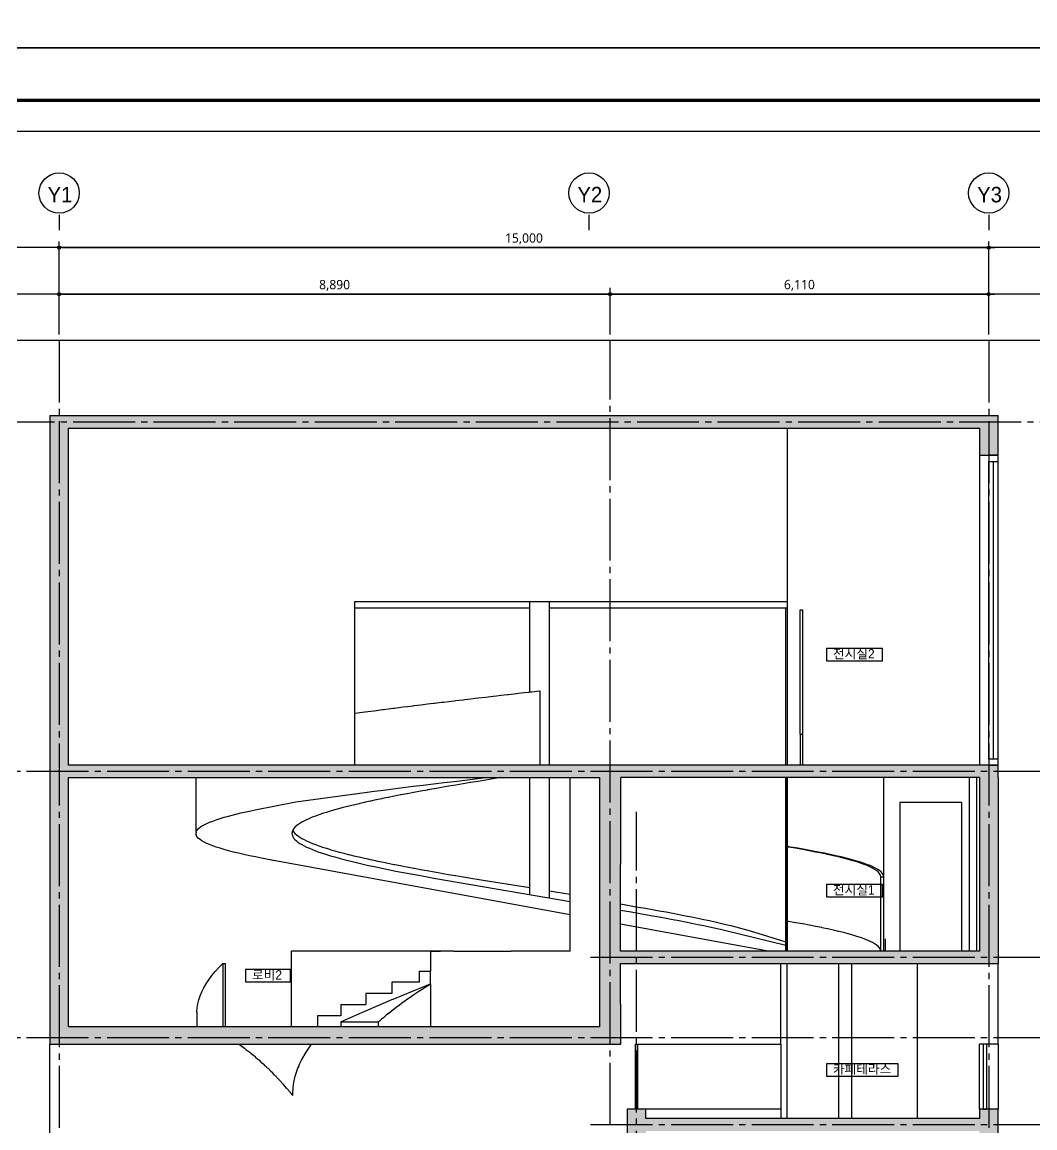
# Model space of a CAD drawing. Header units: millimetres. Extents: x 2135 to 254135, y 1035 to 90135.
# Drawn here: x 54387 to 70730, y 13310 to 31148 of the extents above; entities that cross this region are included whole.
import ezdxf
from ezdxf.enums import TextEntityAlignment as Align

# ---------------------------------------------------------------- set-up
doc = ezdxf.new("R2010")
doc.units = ezdxf.units.MM
doc.linetypes.add('CEN3', pattern=[26, 20, -2, 2, -2])
doc.linetypes.add('CENTER2', pattern=[28.575, 19.05, -3.175, 3.175, -3.175])
doc.layers.get('Defpoints').update_dxf_attribs({"color": 157})
for name, color, linetype in [('A-01-CNTL', 1, 'CENTER2'), ('A-03-ELEV', 3, 'Continuous'), ('A-03-TEXT', 3, 'Continuous'), ('A-04-FRAME', 4, 'Continuous'), ('A-07-DIM', 7, 'Continuous'), ('A-07-SYM', 7, 'Continuous'), ('A-251-HACH', 253, 'Continuous'), ('A-TEXT-NOTE', 7, 'Continuous'), ('form_TED.A', 40, 'Continuous'), ('SectionCutEdges', 2, 'Continuous'), ('WA2(가벽)_TED.A', 7, 'Continuous')]:
    doc.layers.add(name, color=color, linetype=linetype)
doc.styles.add('TEXT', font='malgun.ttf')
doc.styles.add('돋움', font='')
doc.styles.add('맑은고딕', font='malgun.ttf')
doc.styles.get('돋움').set_extended_font_data('Dotum')
doc.dimstyles.new('HR-100', dxfattribs={"dimscale": 120, "dimtxt": 3, "dimasz": 1, "dimexe": 2, "dimexo": 2, "dimgap": 1, "dimtad": 1, "dimdec": 0, "dimdsep": 46, "dimlunit": 6, "dimtxsty": '맑은고딕', "dimblk": 'DIMDOT', "dimcen": 2.5, "dimdle": 1.5, "dimclrd": 7, "dimclrt": 3, "dimadec": 0, "dimazin": 0, "dimtfac": 1, "dimtdec": 0, "dimtix": 1, "dimtmove": 2, "dimatfit": 3, "dimfxl": 1, "dimtvp": 1, "dimtolj": 1, "dimtzin": 0, "dimlwd": -1, "dimarcsym": 0})

# ---------------------------------------------------------------- blocks, each defined once
blk = doc.blocks.new('FORM_TED.A')
at = {"layer": 'Defpoints', "color": 143, "ltscale": 100, "true_color": 0x7aafdf}
for points in [[(12, 13.5), (355, 13.5), (355, 283.5), (12, 283.5)], [(30.75, 32.25), (336.25, 32.25), (336.25, 264.75), (30.75, 264.75)], [(38.25, 39.75), (328.75, 39.75), (328.75, 257.25), (38.25, 257.25)], [(45.75, 47.25), (321.25, 47.25), (321.25, 249.75), (45.75, 249.75)]]:
    blk.add_lwpolyline(points, close=True, dxfattribs=at)
at = {"layer": 'form_TED.A', "ltscale": 30}
blk.add_lwpolyline([(420, 0), (0, 0), (0, 297), (420, 297)], close=True, dxfattribs=at)
at = {"layer": 'form_TED.A', "ltscale": 30, "const_width": 0.5}
blk.add_lwpolyline([(407, 8.5), (7, 8.5), (7, 288.5), (407, 288.5)], close=True, dxfattribs=at)
blk = doc.blocks.new('DIMDOT')
blk.add_line((-2, 0), (2, 0))
blk.add_circle((0, 0), 0.5)
blk = doc.blocks.new('*D234')
at = {"layer": 'A-07-DIM', "color": 0, "lineweight": -2, "ltscale": 50, "transparency": 16777216}
for p, q in [((54985, 26110), (54985, 27610)), ((69985, 26110), (69985, 27610))]:
    blk.add_line(p, q, dxfattribs=at)
at = {"layer": 'A-07-DIM', "color": 7, "ltscale": 50, "transparency": 16777216}
blk.add_line((55035, 27510), (69935, 27510), dxfattribs=at)
at = {"layer": 'Defpoints', "color": 0, "ltscale": 50, "transparency": 16777216}
for p in [(69985, 27510), (54985, 26010, 0), (69985, 26010, 0)]:
    blk.add_point(p, dxfattribs=at)
at = {"layer": 'A-07-DIM', "color": 7, "ltscale": 50, "transparency": 16777216, "xscale": 50, "yscale": 50, "zscale": 50, "rotation": 180}
blk.add_blockref('DIMDOT', (54985, 27510), dxfattribs=at)
at = {"layer": 'A-07-DIM', "color": 7, "ltscale": 50, "transparency": 16777216, "xscale": 50, "yscale": 50, "zscale": 50}
blk.add_blockref('DIMDOT', (69985, 27510), dxfattribs=at)
at = {"layer": 'A-07-DIM', "color": 3, "ltscale": 50, "transparency": 16777216, "insert": (62485, 27651), "char_height": 150, "attachment_point": 5, "style": '맑은고딕'}
blk.add_mtext('\\A1;15,000', dxfattribs=at)
blk = doc.blocks.new('*D235')
at = {"layer": 'A-07-DIM', "color": 0, "lineweight": -2, "ltscale": 50, "transparency": 16777216}
for p, q in [((54985, 26110), (54985, 26860)), ((63876, 26110), (63876, 26860))]:
    blk.add_line(p, q, dxfattribs=at)
at = {"layer": 'A-07-DIM', "color": 7, "ltscale": 50, "transparency": 16777216}
blk.add_line((55035, 26760), (63826, 26760), dxfattribs=at)
at = {"layer": 'Defpoints', "color": 0, "ltscale": 50, "transparency": 16777216}
for p in [(63876, 26760), (54985, 26010, 0), (63876, 26010)]:
    blk.add_point(p, dxfattribs=at)
at = {"layer": 'A-07-DIM', "color": 7, "ltscale": 50, "transparency": 16777216, "xscale": 50, "yscale": 50, "zscale": 50, "rotation": 180}
blk.add_blockref('DIMDOT', (54985, 26760), dxfattribs=at)
at = {"layer": 'A-07-DIM', "color": 7, "ltscale": 50, "transparency": 16777216, "xscale": 50, "yscale": 50, "zscale": 50}
blk.add_blockref('DIMDOT', (63876, 26760), dxfattribs=at)
at = {"layer": 'A-07-DIM', "color": 3, "ltscale": 50, "transparency": 16777216, "insert": (59430, 26900), "char_height": 150, "width": 453.36, "attachment_point": 5, "style": '맑은고딕'}
blk.add_mtext('\\A1;8,890', dxfattribs=at)
blk = doc.blocks.new('*D236')
at = {"layer": 'A-07-DIM', "color": 0, "lineweight": -2, "ltscale": 50, "transparency": 16777216}
for p, q in [((63876, 26110), (63876, 26860)), ((69985, 26110), (69985, 26860))]:
    blk.add_line(p, q, dxfattribs=at)
at = {"layer": 'A-07-DIM', "color": 7, "ltscale": 50, "transparency": 16777216}
blk.add_line((63926, 26760), (69935, 26760), dxfattribs=at)
at = {"layer": 'Defpoints', "color": 0, "ltscale": 50, "transparency": 16777216}
for p in [(69985, 26760), (63876, 26010), (69985, 26010, 0)]:
    blk.add_point(p, dxfattribs=at)
at = {"layer": 'A-07-DIM', "color": 7, "ltscale": 50, "transparency": 16777216, "xscale": 50, "yscale": 50, "zscale": 50, "rotation": 180}
blk.add_blockref('DIMDOT', (63876, 26760), dxfattribs=at)
at = {"layer": 'A-07-DIM', "color": 7, "ltscale": 50, "transparency": 16777216, "xscale": 50, "yscale": 50, "zscale": 50}
blk.add_blockref('DIMDOT', (69985, 26760), dxfattribs=at)
at = {"layer": 'A-07-DIM', "color": 3, "ltscale": 50, "transparency": 16777216, "insert": (66930, 26901), "char_height": 150, "attachment_point": 5, "style": '맑은고딕'}
blk.add_mtext('\\A1;6,110', dxfattribs=at)

msp = doc.modelspace()

# ---------------------------------------------------------------- hatches: boundary and pattern name
at = {"layer": 'A-251-HACH'}
h = msp.add_hatch(color=256, dxfattribs=at)
h.dxf.hatch_style = 1
h.paths.add_polyline_path([(70134.6, 18960.4), (70134.6, 19160.3), (55134.6, 19160.3), (55134.6, 24600.4), (69834.6, 24600.4), (69834.6, 24160.3), (70134.6, 24160.3), (70134.6, 24800.4), (54834.6, 24800.4), (54834.6, 14660.4), (64045.7, 14660.4), (64045.2, 15960.4), (70134.6, 15960.4)])
h.paths.add_polyline_path([(63705.9, 14940.4), (55134.6, 14940.4), (55134.6, 18960.3), (63705.9, 18960.3)], flags=16)
h.paths.add_polyline_path([(64045.7, 18960.3), (69834.6, 18960.3), (69834.6, 16160.4), (64045.1, 16160.4)], flags=16)
h = msp.add_hatch(color=256, dxfattribs=at)
h.dxf.hatch_style = 1
h.paths.add_polyline_path([(70134.6, 13610.4), (69834.6, 13610.4), (69834.6, 13460.4), (64453.6, 13460.4), (64453.6, 13610.4), (64149.7, 13610.4), (64149.7, 10860.4), (55134.6, 10860.4), (55134.6, 11010.4), (54834.6, 11010.4), (54834.6, 8660.4), (54909.6, 8660.4), (55059.6, 8660.4), (55134.6, 8660.4), (55134.6, 10660.4), (64149.7, 10660.4), (64149.7, 9860.4), (69834.6, 9860.4), (69834.6, 6728.4), (62893.9, 6728.4), (62893.9, 6578.4), (62582, 6578.4), (62582, 6460.4), (55134.6, 6460.4), (55134.6, 7960.4), (55059.6, 7960.4), (54909.6, 7960.4), (54834.6, 7960.4), (54834.6, 6260.4), (70134.6, 6260.4), (70134.6, 11060.4), (69984.6, 11060.4), (69834.6, 11060.4), (69834.6, 10060.4), (64453.6, 10060.4), (64453.6, 13260.4), (69834.6, 13260.4), (69834.6, 12760.4), (69838.7, 12760.4), (70134.6, 12760.4)])

# ---------------------------------------------------------------- linework, layer by layer
for p, q in [((62740.3, 20360.3), (62740.3, 19160.3)), ((66736.7, 18910.4), (66736.7, 18960.3)), ((66736.7, 17848.7), (66736.7, 18910.4)), ((59754.6, 18698.6), (59766.6, 18700.3)), ((60199.8, 18622.1), (60191.1, 18620.3)), ((60710.8, 18721.4), (60704.5, 18720.3)), ((61506, 17360.3), (61542.5, 17354.2)), ((69673.8, 16312.8), (69673.8, 16360.4)), ((69673.8, 16310.4), (69673.8, 16312.8)), ((69673.8, 16160.4), (69673.8, 16310.4)), ((57901, 14649.3), (57889.1, 14660.4))]:
    msp.add_line(p, q)
at = {"layer": 'A-01-CNTL', "linetype": 'CEN3', "ltscale": 50}
for p, q in [((54984.6, 26010.4), (54984.6, 5760.4)), ((63875.8, 13360.4), (63875.8, 26010.4)), ((69984.6, 26010.4), (69984.6, 5760.4)), ((48709.6, 24700.4), (76259.6, 24700.4)), ((76259.6, 19060.3), (48709.6, 19060.3)), ((64301.7, 5760.4), (64301.7, 18410.4)), ((76259.6, 16060.4), (63534.6, 16060.4)), ((76259.6, 14760.4), (48709.6, 14760.4)), ((76259.6, 13360.4), (63534.6, 13360.4))]:
    msp.add_line(p, q, dxfattribs=at)
at = {"layer": 'A-03-ELEV'}
for p, q in [((66736.2, 22000.4), (66736.2, 24600.4)), ((59754.6, 19998.6), (59754.6, 21800.4)), ((66984.6, 21660.3), (66934.6, 21660.3)), ((66934.6, 21660.3), (66934.6, 19660.3)), ((66984.6, 19660.3), (66984.6, 21660.3)), ((62486.8, 20331.2), (62566, 20340.3)), ((62566, 20340.3), (62579.7, 20341.9)), ((62579.7, 20341.9), (62611.1, 20345.5)), ((62611.1, 20345.5), (62736.7, 20359.9)), ((62736.7, 20359.9), (62740.3, 20360.3)), ((62740.3, 20360.3), (62741.1, 20360.3)), ((62741.1, 20360.3), (62741.1, 19160.3)), ((60929.9, 20148.7), (61025.3, 20160.3)), ((61025.3, 20160.3), (61042.1, 20162.3)), ((61042.1, 20162.3), (61156.1, 20176)), ((61156.1, 20176), (61191.9, 20180.3)), ((61191.9, 20180.3), (61271.6, 20189.7)), ((61271.6, 20189.7), (61360.1, 20200.3)), ((61360.1, 20200.3), (61388.6, 20203.6)), ((61388.6, 20203.6), (61506.9, 20217.6)), ((61506.9, 20217.6), (61529.6, 20220.3)), ((61529.6, 20220.3), (61626.4, 20231.6)), ((61626.4, 20231.6), (61700.4, 20240.3)), ((61700.4, 20240.3), (61747, 20245.7)), ((61747, 20245.7), (61868.5, 20259.9)), ((61868.5, 20259.9), (61872.1, 20260.3)), ((61872.1, 20260.3), (61991, 20274)), ((61991, 20274), (62044.7, 20280.3)), ((62044.7, 20280.3), (62114.1, 20288.3)), ((62114.1, 20288.3), (62218, 20300.3)), ((62218, 20300.3), (62237.9, 20302.6)), ((62237.9, 20302.6), (62362.2, 20316.9)), ((62362.2, 20316.9), (62391.8, 20320.3)), ((62391.8, 20320.3), (62486.8, 20331.2)), ((59754.6, 19998.6), (59766.6, 20000.3)), ((59754.6, 19160.3), (59754.6, 19998.6)), ((59766.6, 20000.3), (59835.4, 20009.5)), ((59835.4, 20009.5), (59915.3, 20020.3)), ((59915.3, 20020.3), (59922.5, 20021.2)), ((59922.5, 20021.2), (60012.2, 20033.1)), ((60012.2, 20033.1), (60066.7, 20040.3)), ((60066.7, 20040.3), (60104.7, 20045.2)), ((60104.7, 20045.2), (60199.8, 20057.6)), ((60199.8, 20057.6), (60220.8, 20060.3)), ((60220.8, 20060.3), (60297.4, 20070.1)), ((60297.4, 20070.1), (60377.3, 20080.3)), ((60377.3, 20080.3), (60397.4, 20082.8)), ((60397.4, 20082.8), (60499.6, 20095.7)), ((60499.6, 20095.7), (60536.2, 20100.3)), ((60536.2, 20100.3), (60604.1, 20108.7)), ((60604.1, 20108.7), (60697.3, 20120.3)), ((60697.3, 20120.3), (60710.8, 20121.9)), ((60710.8, 20121.9), (60819.4, 20135.2)), ((60819.4, 20135.2), (60860.4, 20140.3)), ((60860.4, 20140.3), (60929.9, 20148.7)), ((66934.6, 19660.3), (66939.6, 19660.3)), ((66939.6, 19660.3), (66939.6, 19160.3)), ((66939.6, 19660.3), (66940.3, 19660.3)), ((66940.3, 19660.3), (66942.3, 19660.3)), ((66942.3, 19660.3), (66945.5, 19660.3)), ((66945.5, 19660.3), (66949.6, 19660.3)), ((66949.6, 19660.3), (66954.5, 19660.3)), ((66954.5, 19660.3), (66959.6, 19660.3)), ((66959.6, 19660.3), (66964.8, 19660.3)), ((66964.8, 19660.3), (66969.6, 19660.3)), ((66969.6, 19660.3), (66973.8, 19660.3)), ((66973.8, 19660.3), (66977, 19660.3)), ((66977, 19660.3), (66979, 19660.3)), ((66979, 19660.3), (66979.6, 19660.3)), ((66979.6, 19660.3), (66979.6, 19160.3)), ((66979.6, 19660.3), (66984.6, 19660.3)), ((66940.3, 19160.3), (66939.6, 19160.3)), ((66942.3, 19160.3), (66940.3, 19160.3)), ((66945.5, 19160.3), (66942.3, 19160.3)), ((66949.6, 19160.3), (66945.5, 19160.3)), ((66954.5, 19160.3), (66949.6, 19160.3)), ((66959.6, 19160.3), (66954.5, 19160.3)), ((66964.8, 19160.3), (66959.6, 19160.3)), ((66969.6, 19160.3), (66964.8, 19160.3)), ((66973.8, 19160.3), (66969.6, 19160.3)), ((66977, 19160.3), (66973.8, 19160.3)), ((66979, 19160.3), (66977, 19160.3)), ((66979.6, 19160.3), (66979, 19160.3)), ((57191.3, 18960.3), (57191.3, 18073.7)), ((61360.1, 18900.3), (61529.6, 18920.3)), ((61529.6, 18920.3), (61700.4, 18940.3)), ((63230.2, 16160.4), (63230.2, 18960.3)), ((68291.3, 16160.4), (68291.3, 18960.3)), ((69673.8, 16360.4), (69673.8, 18960.3)), ((69790.2, 16160.4), (69790.2, 18960.3)), ((59915.3, 18720.3), (60066.7, 18740.3)), ((60066.7, 18740.3), (60220.8, 18760.3)), ((60220.8, 18760.3), (60377.3, 18780.3)), ((60377.3, 18780.3), (60536.2, 18800.3)), ((60536.2, 18800.3), (60697.3, 18820.3)), ((60697.3, 18820.3), (60860.4, 18840.3)), ((60860.4, 18840.3), (61025.3, 18860.3)), ((61025.3, 18860.3), (61191.9, 18880.3)), ((61191.9, 18880.3), (61360.1, 18900.3)), ((58150.5, 18440.3), (58805, 18570.9)), ((58805, 18570.9), (59915.3, 18720.3)), ((69549.3, 18560.4), (68549.3, 18560.4)), ((68549.3, 18560.4), (68549.3, 16160.4)), ((69549.3, 16160.4), (69549.3, 18560.4)), ((57795.8, 18360.3), (57917.7, 18390.2)), ((57917.7, 18390.2), (58054.8, 18420.3)), ((58054.8, 18420.3), (58150.5, 18440.3)), ((57289.4, 18180.3), (57324.8, 18200.3)), ((57289.4, 18180.3), (57324.8, 18200.3)), ((57324.8, 18200.3), (57365.4, 18220.3)), ((57324.8, 18200.3), (57365.4, 18220.3)), ((57365.4, 18220.3), (57411.4, 18240.3)), ((57411.4, 18240.3), (57462.6, 18260.3)), ((57462.6, 18260.3), (57519.1, 18280.3)), ((57519.1, 18280.3), (57580.7, 18300.3)), ((57580.7, 18300.3), (57647.4, 18320.3)), ((57647.4, 18320.3), (57719.1, 18340.3)), ((57719.1, 18340.3), (57795.8, 18360.3)), ((57193.6, 18079.3), (57202.2, 18100.3)), ((57202.3, 18020.3), (57193.7, 18041.3)), ((57194, 18080.3), (57202.2, 18100.3)), ((57202.3, 18020.3), (57194.1, 18040.3)), ((57202.2, 18100.3), (57215.9, 18120.3)), ((57202.2, 18100.3), (57215.9, 18120.3)), ((57216.1, 18000.3), (57202.3, 18020.3)), ((57216.1, 18000.3), (57202.3, 18020.3)), ((57215.9, 18120.3), (57235, 18140.3)), ((57215.9, 18120.3), (57235, 18140.3)), ((57235, 18140.3), (57259.5, 18160.3)), ((57235, 18140.3), (57259.5, 18160.3)), ((57259.5, 18160.3), (57289.4, 18180.3)), ((57259.5, 18160.3), (57289.4, 18180.3)), ((57235.2, 17980.3), (57216.1, 18000.3)), ((57235.2, 17980.3), (57216.1, 18000.3)), ((57259.8, 17960.3), (57235.2, 17980.3)), ((57259.8, 17960.3), (57235.2, 17980.3)), ((57289.8, 17940.3), (57259.8, 17960.3)), ((57289.8, 17940.3), (57259.8, 17960.3)), ((57325.2, 17920.3), (57289.8, 17940.3)), ((57325.2, 17920.3), (57289.8, 17940.3)), ((57365.9, 17900.3), (57325.2, 17920.3)), ((57365.9, 17900.3), (57325.2, 17920.3)), ((57412, 17880.3), (57365.9, 17900.3)), ((57412, 17880.3), (57365.9, 17900.3)), ((57463.3, 17860.3), (57412, 17880.3)), ((57463.3, 17860.3), (57412, 17880.3)), ((57519.8, 17840.3), (57463.3, 17860.3)), ((57519.8, 17840.3), (57463.3, 17860.3)), ((57581.4, 17820.3), (57519.8, 17840.3)), ((57581.4, 17820.3), (57519.8, 17840.3)), ((66787.8, 17840.3), (66736.7, 17848.7)), ((66736.7, 17843.7), (66736.7, 17848.7)), ((66736.7, 17842.7), (66736.7, 17843.7)), ((66751.3, 17840.3), (66736.7, 17842.7)), ((66867.6, 17820.3), (66751.3, 17840.3)), ((66905.1, 17820.3), (66787.8, 17840.3)), ((57648.2, 17800.3), (57581.4, 17820.3)), ((57648.2, 17800.3), (57581.4, 17820.3)), ((57720, 17780.3), (57648.2, 17800.3)), ((57720, 17780.3), (57648.2, 17800.3)), ((57796.7, 17760.3), (57720, 17780.3)), ((57796.7, 17760.3), (57720, 17780.3)), ((57878.3, 17740.3), (57796.7, 17760.3)), ((57878.3, 17740.3), (57796.7, 17760.3)), ((57964.7, 17720.3), (57878.3, 17740.3)), ((57964.7, 17720.3), (57878.3, 17740.3)), ((58055.9, 17700.3), (57964.7, 17720.3)), ((58055.9, 17700.3), (57964.7, 17720.3)), ((58151.6, 17680.3), (58055.9, 17700.3)), ((58151.6, 17680.3), (58055.9, 17700.3)), ((58251.9, 17660.3), (58151.6, 17680.3)), ((58251.9, 17660.3), (58151.6, 17680.3)), ((58356.6, 17640.3), (58251.9, 17660.3)), ((58356.6, 17640.3), (58251.9, 17660.3)), ((66979.8, 17800.3), (66867.6, 17820.3)), ((67018.3, 17800.3), (66905.1, 17820.3)), ((67087.8, 17780.3), (66979.8, 17800.3)), ((67127.3, 17780.3), (67018.3, 17800.3)), ((67191.5, 17760.3), (67087.8, 17780.3)), ((67232, 17760.3), (67127.3, 17780.3)), ((67290.8, 17740.3), (67191.5, 17760.3)), ((67332.2, 17740.3), (67232, 17760.3)), ((67385.7, 17720.3), (67290.8, 17740.3)), ((67427.9, 17720.3), (67332.2, 17740.3)), ((67475.9, 17700.3), (67385.7, 17720.3)), ((67519, 17700.3), (67427.9, 17720.3)), ((67561.5, 17680.3), (67475.9, 17700.3)), ((67605.3, 17680.3), (67519, 17700.3)), ((67642.3, 17660.3), (67561.5, 17680.3)), ((67686.9, 17660.3), (67605.3, 17680.3)), ((67718.3, 17640.3), (67642.3, 17660.3)), ((67763.6, 17640.3), (67686.9, 17660.3)), ((63230.2, 16746.3), (58356.6, 17640.3)), ((58465.6, 17620.3), (58356.6, 17640.3)), ((67789.4, 17620.3), (67718.3, 17640.3)), ((67835.3, 17620.3), (67763.6, 17640.3)), ((67855.5, 17600.3), (67789.4, 17620.3)), ((67902, 17600.3), (67835.3, 17620.3)), ((67916.5, 17580.3), (67855.5, 17600.3)), ((67963.6, 17580.3), (67902, 17600.3)), ((67972.4, 17560.3), (67916.5, 17580.3)), ((68020, 17560.3), (67963.6, 17580.3)), ((68023.2, 17540.3), (67972.4, 17560.3)), ((68071.2, 17540.3), (68020, 17560.3)), ((68068.8, 17520.3), (68023.2, 17540.3)), ((68109.1, 17500.3), (68068.8, 17520.3)), ((68117.2, 17520.3), (68071.2, 17540.3)), ((68144.1, 17480.3), (68109.1, 17500.3)), ((68157.9, 17500.3), (68117.2, 17520.3)), ((68193.2, 17480.3), (68157.9, 17500.3)), ((68173.8, 17460.3), (68144.1, 17480.3)), ((68198.1, 17440.3), (68173.8, 17460.3)), ((68223.2, 17460.3), (68193.2, 17480.3)), ((68217, 17420.3), (68198.1, 17440.3)), ((68230.5, 17400.3), (68217, 17420.3)), ((68247.7, 17440.3), (68223.2, 17460.3)), ((68238.6, 17380.3), (68230.5, 17400.3)), ((68241.3, 17360.3), (68238.6, 17380.3)), ((68241.3, 16160.4), (68241.3, 17360.3)), ((68241.3, 17360.3), (68269.2, 17360.3)), ((68266.8, 17420.3), (68247.7, 17440.3)), ((68280.4, 17400.3), (68266.8, 17420.3)), ((68291.3, 17360.3), (68269.2, 17360.3)), ((68288.6, 17380.3), (68280.4, 17400.3)), ((68291.3, 17360.3), (68288.6, 17380.3)), ((68291.3, 16160.4), (68291.3, 17360.3)), ((66424.8, 16160.4), (64045.2, 16596.8)), ((66751.3, 16640.3), (66736.7, 16642.7)), ((66736.7, 16640.3), (66736.7, 16642.7)), ((66736.7, 16639.3), (66736.7, 16640.3)), ((66736.7, 16620.3), (66736.7, 16639.3)), ((66736.7, 16617.2), (66736.7, 16620.3)), ((66736.7, 16600.3), (66736.7, 16617.2)), ((66736.7, 16595.2), (66736.7, 16600.3)), ((66736.7, 16580.3), (66736.7, 16595.2)), ((66755, 16639.6), (66751.3, 16640.3)), ((66755, 16639.6), (66751.3, 16640.3)), ((66867.6, 16620.3), (66755, 16639.6)), ((66871.1, 16619.6), (66867.6, 16620.3)), ((66871.1, 16619.6), (66867.6, 16620.3)), ((66979.8, 16600.3), (66871.1, 16619.6)), ((66979.8, 16600.3), (66871.1, 16619.6)), ((66983.2, 16599.6), (66979.8, 16600.3)), ((66983.2, 16599.6), (66979.8, 16600.3)), ((67087.8, 16580.3), (66983.2, 16599.6)), ((67087.8, 16580.3), (66983.2, 16599.6)), ((63230.2, 16400.4), (63230.2, 16500.4)), ((66736.7, 16573.5), (66736.7, 16580.3)), ((66736.7, 16560.3), (66736.7, 16573.5)), ((66736.7, 16551.9), (66736.7, 16560.3)), ((66736.7, 16540.3), (66736.7, 16551.9)), ((66736.7, 16530.5), (66736.7, 16540.3)), ((66736.7, 16520.3), (66736.7, 16530.5)), ((66736.7, 16509.2), (66736.7, 16520.3)), ((66736.7, 16500.3), (66736.7, 16509.2)), ((66736.7, 16488), (66736.7, 16500.3)), ((66736.7, 16480.3), (66736.7, 16488)), ((66736.7, 16160.4), (66736.7, 16480.3)), ((66736.7, 16460.3), (66736.7, 16466.9)), ((66736.7, 16445.9), (66736.7, 16460.3)), ((66736.7, 16440.3), (66736.7, 16445.9)), ((66736.7, 16400.4), (66736.7, 16440.3)), ((67091.1, 16579.6), (67087.8, 16580.3)), ((67091.1, 16579.6), (67087.8, 16580.3)), ((67191.5, 16560.3), (67091.1, 16579.6)), ((67191.5, 16560.3), (67091.1, 16579.6)), ((67194.6, 16559.6), (67191.5, 16560.3)), ((67194.6, 16559.6), (67191.5, 16560.3)), ((67290.8, 16540.3), (67194.6, 16559.6)), ((67290.8, 16540.3), (67194.6, 16559.6)), ((67293.8, 16539.6), (67290.8, 16540.3)), ((67293.8, 16539.6), (67290.8, 16540.3)), ((67385.7, 16520.3), (67293.8, 16539.6)), ((67385.7, 16520.3), (67293.8, 16539.6)), ((67388.5, 16519.6), (67385.7, 16520.3)), ((67388.5, 16519.6), (67385.7, 16520.3)), ((67475.9, 16500.3), (67388.5, 16519.6)), ((67475.9, 16500.3), (67388.5, 16519.6)), ((67478.6, 16499.6), (67475.9, 16500.3)), ((67478.6, 16499.6), (67475.9, 16500.3)), ((67561.5, 16480.3), (67478.6, 16499.6)), ((67561.5, 16480.3), (67478.6, 16499.6)), ((67564.1, 16479.6), (67561.5, 16480.3)), ((67564.1, 16479.6), (67561.5, 16480.3)), ((67642.3, 16460.3), (67564.1, 16479.6)), ((67642.3, 16460.3), (67564.1, 16479.6)), ((67644.7, 16459.6), (67642.3, 16460.3)), ((67644.7, 16459.6), (67642.3, 16460.3)), ((67718.3, 16440.3), (67644.7, 16459.6)), ((67718.3, 16440.3), (67644.7, 16459.6)), ((67720.6, 16439.6), (67718.3, 16440.3)), ((67720.6, 16439.6), (67718.3, 16440.3)), ((67789.4, 16420.3), (67720.6, 16439.6)), ((67789.4, 16420.3), (67720.6, 16439.6)), ((67791.5, 16419.6), (67789.4, 16420.3)), ((67791.5, 16419.6), (67789.4, 16420.3)), ((67855.5, 16400.3), (67791.5, 16419.6)), ((67855.5, 16400.3), (67791.5, 16419.6)), ((63230.2, 16160.4), (63230.2, 16400.4)), ((67857.4, 16399.6), (67855.5, 16400.3)), ((67857.4, 16399.6), (67855.5, 16400.3)), ((67916.5, 16380.3), (67857.4, 16399.6)), ((67916.5, 16380.3), (67857.4, 16399.6)), ((67918.3, 16379.6), (67916.5, 16380.3)), ((67918.3, 16379.6), (67916.5, 16380.3)), ((67972.4, 16360.3), (67918.3, 16379.6)), ((67972.4, 16360.3), (67918.3, 16379.6)), ((67974.1, 16359.6), (67972.4, 16360.3)), ((67974.1, 16359.6), (67972.4, 16360.3)), ((68023.2, 16340.3), (67974.1, 16359.6)), ((68023.2, 16340.3), (67974.1, 16359.6)), ((68024.7, 16339.6), (68023.2, 16340.3)), ((68024.7, 16339.6), (68023.2, 16340.3)), ((68068.8, 16320.3), (68024.7, 16339.6)), ((68068.8, 16320.3), (68024.7, 16339.6)), ((68070.1, 16319.6), (68068.8, 16320.3)), ((68070.1, 16319.6), (68068.8, 16320.3)), ((68109.1, 16300.3), (68070.1, 16319.6)), ((68109.1, 16300.3), (68070.1, 16319.6)), ((68110.2, 16299.6), (68109.1, 16300.3)), ((68110.2, 16299.6), (68109.1, 16300.3)), ((68144.1, 16280.3), (68110.2, 16299.6)), ((68144.1, 16280.3), (68110.2, 16299.6)), ((68145, 16279.6), (68144.1, 16280.3)), ((68145, 16279.6), (68144.1, 16280.3)), ((68173.8, 16260.3), (68145, 16279.6)), ((68173.8, 16260.3), (68145, 16279.6)), ((68174.5, 16259.6), (68173.8, 16260.3)), ((68174.5, 16259.6), (68173.8, 16260.3)), ((68198.1, 16240.3), (68174.5, 16259.6)), ((68198.1, 16240.3), (68174.5, 16259.6)), ((68198.7, 16239.6), (68198.1, 16240.3)), ((68198.7, 16239.6), (68198.1, 16240.3)), ((68217, 16220.3), (68198.7, 16239.6)), ((68217, 16220.3), (68198.7, 16239.6)), ((68319.2, 16323.4), (68319.2, 16360.4)), ((68319.2, 16323.3), (68319.2, 16323.4)), ((68319.2, 16310.4), (68319.2, 16323.3)), ((68319.2, 16160.4), (68319.2, 16310.4)), ((58736.7, 16000.4), (58736.7, 16160.4)), ((61356.1, 16160.4), (58736.7, 16160.4)), ((60979.2, 16160.4), (60979.2, 15840.4)), ((60979.2, 16160.4), (61137.6, 16160.4)), ((61356.1, 16160.4), (61580.4, 16160.4)), ((61580.4, 16160.4), (61809.5, 16160.4)), ((61809.5, 16160.4), (62042.4, 16160.4)), ((62042.4, 16160.4), (62278.3, 16160.4)), ((62516, 16160.4), (62278.3, 16160.4)), ((62754.6, 16160.4), (62516, 16160.4)), ((62993.2, 16160.4), (62754.6, 16160.4)), ((63230.2, 16160.4), (62993.2, 16160.4)), ((68217.4, 16219.6), (68217, 16220.3)), ((68217.4, 16219.6), (68217, 16220.3)), ((68230.5, 16200.3), (68217.4, 16219.6)), ((68230.5, 16200.3), (68217.4, 16219.6)), ((68230.8, 16199.6), (68230.5, 16200.3)), ((68230.8, 16199.6), (68230.5, 16200.3)), ((68238.6, 16180.3), (68230.8, 16199.6)), ((68238.6, 16180.3), (68230.8, 16199.6)), ((68238.7, 16179.6), (68238.6, 16180.3)), ((68238.7, 16179.6), (68238.6, 16180.3)), ((68241.3, 16160.4), (68238.7, 16179.6)), ((68241.3, 16160.4), (68238.7, 16179.6)), ((57502.2, 15830.8), (57560.9, 15895.6)), ((57560.9, 15895.6), (57624.5, 15960.4)), ((57624.5, 15960.4), (57624.5, 14940.4)), ((57624.5, 15960.4), (57671, 15960.4)), ((57671, 14940.4), (57671, 15960.4)), ((58736.7, 14940.4), (58736.7, 16000.4)), ((66632.1, 14660.4), (66632.1, 15960.4)), ((66733.8, 14660.4), (66733.8, 15960.4)), ((67564.1, 13460.4), (67564.1, 15960.4)), ((67776.8, 14560.4), (67776.8, 15960.4)), ((68833.7, 14560.4), (68833.7, 15960.4)), ((70134.6, 14660.4), (70134.6, 15960.4)), ((57357.3, 15636.4), (57400.4, 15701.2)), ((57400.4, 15701.2), (57448.7, 15766)), ((57448.7, 15766), (57502.2, 15830.8)), ((60796.4, 15840.4), (60850.1, 15840.4)), ((60796.4, 15840.4), (60796.4, 15660.4)), ((60850.1, 15840.4), (60925.7, 15840.4)), ((60925.7, 15840.4), (60979.2, 15840.4)), ((60979.2, 15633.3), (60979.2, 15840.4)), ((57287.3, 15506.8), (57319.6, 15571.6)), ((57319.6, 15571.6), (57357.3, 15636.4)), ((60355.7, 15660.4), (60355.7, 15480.4)), ((60372.8, 15660.4), (60355.7, 15660.4)), ((60525.3, 15660.4), (60372.8, 15660.4)), ((60529.8, 15660.4), (60525.3, 15660.4)), ((60688.9, 15660.4), (60529.8, 15660.4)), ((60721.3, 15660.4), (60688.9, 15660.4)), ((60688.9, 15517.2), (60796.4, 15560.4)), ((60796.4, 15660.4), (60721.3, 15660.4)), ((60789.6, 15517.2), (60851.6, 15555.1)), ((60796.4, 15560.4), (60850.1, 15582)), ((60850.1, 15582), (60979.2, 15633.2)), ((60851.6, 15555.1), (60858, 15560.4)), ((60858, 15560.4), (60890.9, 15580.1)), ((60890.9, 15580.1), (60893.1, 15582)), ((60893.1, 15582), (60979.2, 15633.2)), ((60975.6, 15631.8), (60979.2, 15633.2)), ((60979.2, 15633.3), (60979.2, 14940.4)), ((60979.2, 15633.3), (60979.2, 15633.2)), ((57222.8, 15312.4), (57238.9, 15377.2)), ((57238.9, 15377.2), (57260.4, 15442)), ((57260.4, 15442), (57287.3, 15506.8)), ((59933.3, 15480.4), (59933.3, 15300.4)), ((60066.1, 15480.4), (59933.3, 15480.4)), ((60105.1, 15480.4), (60066.1, 15480.4)), ((60136.3, 15480.4), (60105.1, 15480.4)), ((60150.9, 15480.4), (60136.3, 15480.4)), ((60161.7, 15480.4), (60150.9, 15480.4)), ((60218.2, 15480.4), (60161.7, 15480.4)), ((60338.5, 15480.4), (60218.2, 15480.4)), ((60218.2, 15322.8), (60355.7, 15380.4)), ((60355.7, 15480.4), (60338.5, 15480.4)), ((60355.7, 15380.4), (60372.8, 15387.6)), ((60372.8, 15387.6), (60529.8, 15452.4)), ((60508.8, 15322.8), (60563.5, 15358.7)), ((60529.8, 15452.4), (60688.9, 15517.2)), ((60563.5, 15358.7), (60587.9, 15380.4)), ((60587.9, 15380.4), (60595.2, 15385.1)), ((60595.2, 15385.1), (60598, 15387.6)), ((60598, 15387.6), (60670, 15433.9)), ((60670, 15433.9), (60691.5, 15452.4)), ((60691.5, 15452.4), (60774.8, 15504.7)), ((60774.8, 15504.7), (60789.6, 15517.2)), ((57207.1, 15182.8), (57212.2, 15247.6)), ((57207.1, 15182.8), (57207.1, 14940.4)), ((57212.2, 15247.6), (57222.8, 15312.4)), ((59532.5, 15300.4), (59532.5, 15120.4)), ((59532.5, 15300.4), (59569.1, 15300.4)), ((59569.1, 15300.4), (59626.3, 15300.4)), ((59626.3, 15300.4), (59735.1, 15300.4)), ((59735.1, 15300.4), (59770, 15300.4)), ((59770, 15300.4), (59914.1, 15300.4)), ((59770, 15128.4), (59916.6, 15193.2)), ((59914.1, 15300.4), (59916.6, 15300.4)), ((59916.6, 15300.4), (59933.3, 15300.4)), ((59916.6, 15193.2), (59933.3, 15200.4)), ((59933.3, 15200.4), (60066.1, 15258)), ((60066.1, 15258), (60218.2, 15322.8)), ((60301.6, 15155.7), (60341.4, 15193.2)), ((60341.4, 15193.2), (60346.2, 15196.4)), ((60346.2, 15196.4), (60350.3, 15200.4)), ((60350.3, 15200.4), (60391.5, 15228.5)), ((60391.5, 15228.5), (60423.4, 15258)), ((60423.4, 15258), (60476.9, 15293.9)), ((60476.9, 15293.9), (60508.8, 15322.8)), ((59214.1, 15120.4), (59156.1, 15120.4)), ((59156.1, 15120.4), (59156.1, 14940.4)), ((59348.2, 15120.4), (59214.1, 15120.4)), ((59368.5, 15120.4), (59348.2, 15120.4)), ((59416.6, 15120.4), (59368.5, 15120.4)), ((59485.6, 15120.4), (59416.6, 15120.4)), ((59532.5, 15120.4), (59485.6, 15120.4)), ((59532.5, 15020.4), (59626.3, 15063.6)), ((59532.5, 15020.4), (59532.5, 14940.4)), ((59532.5, 15020.4), (60136.7, 15020.4)), ((59626.3, 15063.6), (59770, 15128.4)), ((60156.2, 15034.4), (60136.7, 15020.4)), ((60136.7, 14940.4), (60136.7, 15020.4)), ((60156.2, 15034.4), (60186.1, 15063.6)), ((60219.5, 15087.2), (60186.1, 15063.6)), ((60219.5, 15087.2), (60262.4, 15128.4)), ((60301.6, 15155.7), (60262.4, 15128.4)), ((54834.6, 12979), (54834.6, 14660.4)), ((57901, 14649.3), (57978, 14595.6)), ((59012, 14595.6), (59058, 14660.4)), ((66632.1, 14660.4), (66632.1, 13460.4)), ((66733.8, 13460.4), (66733.8, 14660.4)), ((69894.6, 14660.4), (69834.6, 14660.4)), ((69834.6, 13610.4), (69834.6, 14660.4)), ((70134.6, 14660.4), (69954.6, 14660.4)), ((70134.6, 14660.4), (70134.6, 13610.4)), ((57997.4, 14577), (57978, 14595.6)), ((57997.4, 14577), (58061.9, 14530.8)), ((58081.4, 14511.5), (58061.9, 14530.8)), ((58081.4, 14511.5), (58123.9, 14480.4)), ((58130.1, 14474.1), (58123.9, 14480.4)), ((58130.1, 14474.1), (58141.1, 14466)), ((58171.9, 14434.7), (58141.1, 14466)), ((58896.2, 14401.2), (58931, 14466)), ((58931, 14466), (58939.6, 14480.4)), ((58939.6, 14480.4), (58969.6, 14530.8)), ((58969.6, 14530.8), (59012, 14595.6)), ((67776.8, 13460.4), (67776.8, 14560.4)), ((68833.7, 13460.4), (68833.7, 14560.4)), ((58171.9, 14434.7), (58216.3, 14401.2)), ((58251.6, 14364.4), (58216.3, 14401.2)), ((58251.6, 14364.4), (58287.8, 14336.4)), ((58309, 14313.9), (58287.8, 14336.4)), ((58309, 14313.9), (58326.2, 14300.4)), ((58343.8, 14281.4), (58326.2, 14300.4)), ((58343.8, 14281.4), (58356.1, 14271.6)), ((58398.5, 14225.4), (58356.1, 14271.6)), ((58814.7, 14206.8), (58838.1, 14271.6)), ((58838.1, 14271.6), (58850.1, 14300.4)), ((58850.1, 14300.4), (58865.2, 14336.4)), ((58865.2, 14336.4), (58896.2, 14401.2)), ((58398.5, 14225.4), (58421.6, 14206.8)), ((58466.7, 14156.6), (58421.6, 14206.8)), ((58466.7, 14156.6), (58484.4, 14142)), ((58499.7, 14124.6), (58484.4, 14142)), ((58499.7, 14124.6), (58504.8, 14120.4)), ((58536.4, 14084.3), (58504.8, 14120.4)), ((58779.8, 14077.2), (58790.2, 14120.4)), ((58790.2, 14120.4), (58795.3, 14142)), ((58795.3, 14142), (58814.7, 14206.8)), ((58536.4, 14084.3), (58544.9, 14077.2)), ((58594.4, 14020), (58544.9, 14077.2)), ((58594.4, 14020), (58603.3, 14012.4)), ((58654.6, 13952.2), (58603.3, 14012.4)), ((58654.6, 13952.2), (58659.9, 13947.6)), ((58665.6, 13940.8), (58659.9, 13947.6)), ((58665.6, 13940.8), (58666.1, 13940.4)), ((58712.9, 13884.5), (58666.1, 13940.4)), ((58756.9, 13882.8), (58760.2, 13940.4)), ((58760.2, 13940.4), (58760.6, 13947.6)), ((58760.6, 13947.6), (58768.3, 14012.4)), ((58768.3, 14012.4), (58779.8, 14077.2)), ((58712.9, 13884.5), (58714.8, 13882.8)), ((58757.1, 13831.5), (58714.8, 13882.8)), ((58757.1, 13831.5), (58756.9, 13882.8)), ((66632.1, 13610.4), (64456.8, 13610.4))]:
    msp.add_line(p, q, dxfattribs=at)
msp.add_arc((57239.9, 18060.3), 50, 157.75312, 202.40437, dxfattribs=at)
at = {"layer": 'A-04-FRAME', "ltscale": 100}
for p, q in [((69834.6, 24160.3), (69834.6, 19160.3)), ((69984.6, 24160.3), (69984.6, 24060.3)), ((70134.6, 24160.3), (69984.6, 24160.3)), ((70134.6, 24060.3), (70134.6, 24160.3)), ((69984.6, 19260.3), (69984.6, 24060.3)), ((69984.6, 24060.3), (70059.6, 24060.3)), ((70059.6, 19260.3), (70059.6, 24060.3)), ((70059.6, 24060.3), (70134.6, 24060.3)), ((70134.6, 19260.3), (70134.6, 24060.3)), ((66736.2, 21800.4), (66736.2, 22000.4)), ((59754.6, 21800.4), (66736.2, 21800.4)), ((62579.7, 20341.9), (62579.7, 21800.4)), ((62893.8, 21800.4), (62893.8, 19160.3)), ((66713.3, 21800.4), (66736.2, 21800.4)), ((66736.7, 19160.3), (66736.7, 21800.4)), ((59754.6, 21700.4), (62579.7, 21700.4)), ((62893.8, 21700.4), (66736.7, 21700.4)), ((66713.3, 19160.3), (66713.3, 21700.4)), ((69984.6, 19260.3), (69984.6, 19160.3)), ((70059.6, 19260.3), (69984.6, 19260.3)), ((69984.6, 19160.3), (70134.6, 19160.3)), ((70134.6, 19260.3), (70059.6, 19260.3)), ((70134.6, 19160.3), (70134.6, 19260.3)), ((61700.4, 18940.3), (61872.1, 18960.3)), ((61868, 18920.3), (61747, 18900.5)), ((61868.5, 18920.4), (61868, 18920.3)), ((61991, 18940.3), (61868.5, 18920.4)), ((62114.1, 18960.2), (61991, 18940.3)), ((62579.7, 17074.6), (62579.7, 18960.3)), ((62893.8, 18960.3), (62893.8, 17020.5)), ((66713.3, 16160.4), (66713.3, 18960.3)), ((66733.3, 16160.4), (66733.3, 18960.3)), ((66736.7, 16160.4), (66736.7, 18960.3)), ((60813.7, 18740.3), (60710.8, 18721.4)), ((60819.4, 18741.3), (60813.7, 18740.3)), ((60924.7, 18760.3), (60819.4, 18741.3)), ((60929.9, 18761.2), (60924.7, 18760.3)), ((61037.5, 18780.3), (60929.9, 18761.2)), ((61042.1, 18781.1), (61037.5, 18780.3)), ((61152.1, 18800.3), (61042.1, 18781.1)), ((61156.1, 18801), (61152.1, 18800.3)), ((61268.1, 18820.3), (61156.1, 18801)), ((61271.6, 18820.9), (61268.1, 18820.3)), ((61385.7, 18840.3), (61271.6, 18820.9)), ((61388.6, 18840.8), (61385.7, 18840.3)), ((61504.6, 18860.3), (61388.6, 18840.8)), ((61506.9, 18860.7), (61504.6, 18860.3)), ((61624.7, 18880.3), (61506.9, 18860.7)), ((61626.4, 18880.6), (61624.7, 18880.3)), ((61745.9, 18900.3), (61626.4, 18880.6)), ((61747, 18900.5), (61745.9, 18900.3)), ((59912.4, 18560.3), (59835.4, 18542.7)), ((59922.5, 18562.5), (59912.4, 18560.3)), ((60002.6, 18580.3), (59922.5, 18562.5)), ((60012.2, 18582.3), (60002.6, 18580.3)), ((60095.5, 18600.3), (60012.2, 18582.3)), ((60104.7, 18602.2), (60095.5, 18600.3)), ((60191.1, 18620.3), (60104.7, 18602.2)), ((60289.1, 18640.3), (60199.8, 18622.1)), ((60297.4, 18641.9), (60289.1, 18640.3)), ((60389.6, 18660.3), (60297.4, 18641.9)), ((60397.4, 18661.8), (60389.6, 18660.3)), ((60492.4, 18680.3), (60397.4, 18661.8)), ((60499.6, 18681.7), (60492.4, 18680.3)), ((60597.4, 18700.3), (60499.6, 18681.7)), ((60604.1, 18701.5), (60597.4, 18700.3)), ((60704.5, 18720.3), (60604.1, 18701.5)), ((59235.7, 18380.3), (59190.5, 18364.9)), ((59249, 18384.5), (59235.7, 18380.3)), ((59298, 18400.3), (59249, 18384.5)), ((59311, 18404.2), (59298, 18400.3)), ((59363.6, 18420.3), (59311, 18404.2)), ((59835.4, 18542.7), (59824.9, 18540.3)), ((58837.5, 18200.3), (58812, 18180.3)), ((58837.5, 18200.3), (58827.2, 18192.2)), ((58853, 18210.8), (58837.5, 18200.3)), ((58852.6, 18210.6), (58837.5, 18200.3)), ((58866.8, 18220.3), (58852.6, 18210.6)), ((58866.8, 18220.3), (58853, 18210.8)), ((58899.9, 18240.3), (58866.8, 18220.3)), ((58881.8, 18229.3), (58866.8, 18220.3)), ((58899.9, 18240.3), (58881.8, 18229.3)), ((58955.2, 18270.2), (58899.9, 18240.3)), ((58914.8, 18248.3), (58899.9, 18240.3)), ((59022, 18300.3), (58955.2, 18270.2)), ((59022, 18300.3), (58992, 18286.8)), ((59070, 18320.3), (59022, 18300.3)), ((59036.2, 18306.2), (59022, 18300.3)), ((59070, 18320.3), (59036.2, 18306.2)), ((59084.1, 18325.7), (59070, 18320.3)), ((59121.7, 18340.3), (59084.1, 18325.7)), ((59135.5, 18345.3), (59121.7, 18340.3)), ((59177, 18360.3), (59135.5, 18345.3)), ((59190.5, 18364.9), (59177, 18360.3)), ((58742.7, 18074.9), (58741.3, 18060.3)), ((58741.3, 18060.3), (58743.3, 18040.3)), ((58743.3, 18080.3), (58742.7, 18074.9)), ((58745.9, 18089), (58743.3, 18080.4)), ((58743.3, 18080.4), (58743.3, 18080.3)), ((58743.3, 18040.3), (58749.3, 18020.3)), ((58749.2, 18100.3), (58744.5, 18084.3)), ((58749.2, 18100.3), (58745.9, 18089)), ((58759, 18120.3), (58749.2, 18100.3)), ((58749.3, 18100.5), (58749.2, 18100.3)), ((58750.7, 18103.3), (58749.3, 18100.5)), ((58749.3, 18020.3), (58759.1, 18000.3)), ((58754.2, 18110.4), (58750.7, 18103.3)), ((58759, 18120.3), (58754.2, 18110.4)), ((58754.2, 18110.4), (58759.1, 18100.3)), ((58772.8, 18140.3), (58759, 18120.3)), ((58760.2, 18122), (58759, 18120.3)), ((58759.1, 18100.3), (58773, 18080.3)), ((58764.6, 18128.4), (58760.2, 18122)), ((58772.8, 18140.3), (58764.6, 18128.4)), ((58790.5, 18160.3), (58772.8, 18140.3)), ((58774.4, 18142.1), (58772.8, 18140.3)), ((58773, 18080.3), (58790.7, 18060.3)), ((58788.1, 18157.6), (58774.4, 18142.1)), ((58790.5, 18160.3), (58788.1, 18157.6)), ((58812, 18180.3), (58790.5, 18160.3)), ((58805.7, 18174.4), (58790.5, 18160.3)), ((58790.7, 18060.3), (58812.3, 18040.3)), ((58812, 18180.3), (58805.7, 18174.4)), ((58827.2, 18192.2), (58812, 18180.3)), ((58812.3, 18040.3), (58837.8, 18020.3)), ((58837.8, 18020.3), (58853, 18010)), ((58759.1, 18000.3), (58773, 17980.3)), ((58773, 17980.3), (58790.7, 17960.3)), ((58790.7, 17960.3), (58812.3, 17940.3)), ((58812.3, 17940.3), (58837.8, 17920.3)), ((58837.8, 17920.3), (58867.2, 17900.3)), ((58853, 18010), (58867.2, 18000.3)), ((58867.2, 18000.3), (58900.4, 17980.3)), ((58867.2, 17900.3), (58900.4, 17880.3)), ((58900.4, 17980.3), (58937.3, 17960.3)), ((58900.4, 17880.3), (58937.3, 17860.3)), ((58937.3, 17960.3), (58977.1, 17940.8)), ((58937.3, 17860.3), (58978.1, 17840.3)), ((58977.1, 17940.8), (58978.1, 17940.3)), ((58978.1, 17940.3), (59022.5, 17920.3)), ((58978.1, 17840.3), (59022.5, 17820.3)), ((59022.5, 17920.3), (59070.6, 17900.3)), ((59070.6, 17900.3), (59104.9, 17887)), ((59104.9, 17887), (59122.3, 17880.3)), ((59122.3, 17880.3), (59177.6, 17860.3)), ((59177.6, 17860.3), (59236.3, 17840.3)), ((59236.3, 17840.3), (59236.5, 17840.3)), ((59236.5, 17840.3), (59298.7, 17820.3)), ((66736.7, 16642.7), (66736.7, 17842.7)), ((59022.5, 17820.3), (59070.6, 17800.3)), ((59070.6, 17800.3), (59122.3, 17780.3)), ((59122.3, 17780.3), (59177.6, 17760.3)), ((59177.6, 17760.3), (59236.5, 17740.3)), ((59236.5, 17740.3), (59298.7, 17720.3)), ((59298.7, 17820.3), (59364.4, 17800.3)), ((59298.7, 17720.3), (59364.4, 17700.3)), ((59364.4, 17800.3), (59371.1, 17798.3)), ((59364.4, 17700.3), (59433.4, 17680.3)), ((59371.1, 17798.3), (59433.4, 17780.3)), ((59433.4, 17780.3), (59505.7, 17760.3)), ((59433.4, 17680.3), (59505.7, 17660.3)), ((59505.7, 17760.3), (59509.3, 17759.3)), ((59505.7, 17660.3), (59581.2, 17640.3)), ((59509.3, 17759.3), (59581.2, 17740.3)), ((59581.2, 17740.3), (59650.7, 17722.6)), ((59650.7, 17722.6), (59659.7, 17720.3)), ((59659.7, 17720.3), (59741.4, 17700.3)), ((59741.4, 17700.3), (59795.1, 17687.6)), ((59795.1, 17687.6), (59826, 17680.3)), ((59826, 17680.3), (59913.4, 17660.3)), ((59913.4, 17660.3), (59942.5, 17653.8)), ((59581.2, 17640.3), (59736.3, 17600.8)), ((59737.5, 17600.5), (59956.1, 17550.5)), ((59942.5, 17653.8), (60003.7, 17640.3)), ((59956.8, 17550.4), (60096.6, 17520.3)), ((60003.7, 17640.3), (60092.6, 17621.1)), ((60092.6, 17621.1), (60096.6, 17620.3)), ((60096.6, 17620.3), (60192.2, 17600.3)), ((60096.6, 17520.3), (60418.6, 17452.9)), ((60192.2, 17600.3), (60245.3, 17589.5)), ((60245.3, 17589.5), (60290.3, 17580.3)), ((60290.3, 17580.3), (60390.8, 17560.3)), ((60390.8, 17560.3), (60400.5, 17558.4)), ((60400.5, 17558.4), (60493.6, 17540.3)), ((60493.6, 17540.3), (60557.9, 17528)), ((60557.9, 17528), (60598.6, 17520.3)), ((60598.6, 17520.3), (60705.8, 17500.3)), ((60705.8, 17500.3), (60717.6, 17498.1)), ((60717.6, 17498.1), (60815, 17480.3)), ((60418.6, 17452.9), (60815, 17380.3)), ((60815, 17480.3), (60879.2, 17468.7)), ((60815, 17380.3), (61032, 17341.2)), ((60879.2, 17468.7), (60926, 17460.3)), ((60926, 17460.3), (61038.9, 17440.3)), ((61032.3, 17341.1), (63230.2, 16962.5)), ((61038.9, 17440.3), (61042.7, 17439.6)), ((61042.7, 17439.6), (61153.4, 17420.3)), ((61153.4, 17420.3), (61207.9, 17410.9)), ((61207.9, 17410.9), (61269.5, 17400.3)), ((61269.5, 17400.3), (61374.5, 17382.4)), ((61374.5, 17382.4), (61387.1, 17380.3)), ((61387.1, 17380.3), (61506, 17360.3)), ((61542.5, 17354.2), (61626.1, 17340.3)), ((61626.1, 17340.3), (62030.6, 17273.5)), ((62030.9, 17273.5), (62579.7, 17186.1)), ((62893.8, 17136.1), (63230.2, 17082.6)), ((64045.2, 16822.1), (64214.5, 16793.3)), ((64045.3, 16922.5), (64330.6, 16873.3)), ((64214.5, 16793.3), (64330.6, 16773.3)), ((64330.6, 16873.3), (64445.1, 16853.3)), ((64330.6, 16773.3), (64445.1, 16753.3)), ((64445.1, 16853.3), (64557.9, 16833.3)), ((64557.9, 16833.3), (64669, 16813.3)), ((64669, 16813.3), (64778.1, 16793.3)), ((64778.1, 16793.3), (64885.3, 16773.3)), ((64885.3, 16773.3), (64990.3, 16753.3)), ((64445.1, 16753.3), (64557.9, 16733.3)), ((64557.9, 16733.3), (64669, 16713.3)), ((64669, 16713.3), (64778.1, 16693.3)), ((64778.1, 16693.3), (64885.3, 16673.3)), ((64885.3, 16673.3), (64990.3, 16653.3)), ((64990.3, 16753.3), (65093.1, 16733.3)), ((64990.3, 16653.3), (65093.1, 16633.3)), ((65093.1, 16733.3), (65193.5, 16713.3)), ((65093.1, 16633.3), (65193.5, 16613.3)), ((65193.5, 16713.3), (65291.6, 16693.3)), ((65193.5, 16613.3), (65291.6, 16593.3)), ((65291.6, 16693.3), (65387.1, 16673.3)), ((65291.6, 16593.3), (65387.1, 16573.3)), ((65387.1, 16673.3), (65480, 16653.3)), ((65480, 16653.3), (65570.3, 16633.3)), ((65570.3, 16633.3), (65657.7, 16613.3)), ((65657.7, 16613.3), (65742.3, 16593.3)), ((65742.3, 16593.3), (65823.8, 16573.3)), ((65387.1, 16573.3), (65527.3, 16543.2)), ((65527.3, 16543.2), (65657.7, 16513.3)), ((65657.7, 16513.3), (65742.3, 16493.3)), ((65742.3, 16493.3), (66713.3, 16255.3)), ((65823.8, 16573.3), (65902.4, 16553.3)), ((65902.4, 16553.3), (66016, 16523.2)), ((66016, 16523.2), (66119, 16493.3)), ((66119, 16493.3), (66713.3, 16312.2)), ((64284.6, 13610.4), (64284.6, 14660.4)), ((64284.6, 14660.4), (66632.1, 14660.4)), ((69954.6, 14660.4), (69894.6, 14660.4)), ((69894.6, 14660.4), (69894.6, 13610.4)), ((69954.6, 13610.4), (69954.6, 14660.4))]:
    msp.add_line(p, q, dxfattribs=at)
msp.add_lwpolyline([(59824.9, 18540.3), (59567.2, 18479.3), (59376.3, 18424), (59363.6, 18420.3)], dxfattribs=at)
for centre, start, end in [((59748.6, 17649.3), 255.7213, 257.11988), ((59967.3, 17599.3), 257.11988, 257.85767), ((61040.8, 17390.4), 259.79175, 260.22604), ((62038.7, 17322.9), 260.63053, 260.9555)]:
    msp.add_arc(centre, 50, start, end, dxfattribs=at)
at = {"layer": 'A-07-SYM', "ltscale": 50}
for p, q in [((54984.6, 28040.4, 0), (54984.6, 27790.4, 0)), ((63534.6, 28040.4, 0), (63534.6, 27790.4, 0)), ((69984.6, 28040.4, 0), (69984.6, 27790.4, 0))]:
    msp.add_line(p, q, dxfattribs=at)
for centre in [(54984.6, 28390.4, 0), (63534.6, 28390.4, 0), (69984.6, 28390.4, 0)]:
    msp.add_circle(centre, 325, dxfattribs=at)
at = {"layer": 'A-TEXT-NOTE'}
for points in [[(68269.3, 21043.7), (67368.7, 21043.7), (67368.7, 20843.7), (68269.3, 20843.7)], [(68269.3, 17235.4), (67368.7, 17235.4), (67368.7, 17035.4), (68269.3, 17035.4)], [(58715.8, 15863.8), (57994.6, 15863.8), (57994.6, 15663.8), (58715.8, 15663.8)], [(68524.1, 14345.3), (67368.7, 14345.3), (67368.7, 14145.3), (68524.1, 14145.3)]]:
    msp.add_lwpolyline(points, close=True, dxfattribs=at)
at = {"layer": 'SectionCutEdges'}
for p, q in [((54834.6, 24800.4), (54834.6, 14660.4)), ((54834.6, 24800.4), (70134.6, 24800.4)), ((70134.6, 24160.3), (70134.6, 24800.4)), ((55134.6, 24600.4), (69834.6, 24600.4)), ((55134.6, 19160.3), (55134.6, 24600.4)), ((69834.6, 24600.4), (69834.6, 24160.3)), ((69834.6, 24160.3), (70134.6, 24160.3)), ((70134.6, 19160.3), (55134.6, 19160.3)), ((70134.6, 18960.4), (70134.6, 19160.3)), ((55134.6, 18960.3), (63705.9, 18960.3)), ((55134.6, 14940.4), (55134.6, 18960.3)), ((63705.9, 18960.3), (63705.9, 14940.4)), ((64045.1, 16160.4), (64045.7, 18960.3)), ((69834.6, 18960.3), (64045.7, 18960.3)), ((69834.6, 18960.3), (69834.6, 16160.4)), ((70134.6, 18960.4), (70134.6, 15960.4)), ((69834.6, 16160.4), (64045.1, 16160.4)), ((64045.7, 14660.4), (64045.2, 15960.4)), ((64045.2, 15960.4), (70134.6, 15960.4)), ((63705.9, 14940.4), (55134.6, 14940.4)), ((54834.6, 14660.4), (64045.7, 14660.4)), ((64312.5, 14660.4), (64312.5, 13610.4)), ((64323.5, 13610.4), (64323.5, 14660.4)), ((64453.6, 13610.4), (64149.7, 13610.4)), ((64150.2, 13610.4), (64149.7, 13610.4)), ((64149.7, 13610.4), (64149.7, 10860.4)), ((64453.6, 13460.4), (64453.6, 13610.4)), ((70134.6, 13610.4), (69834.6, 13610.4)), ((69834.6, 13610.4), (69834.6, 13460.4)), ((69839.5, 13610.4), (69834.6, 13610.4)), ((69894.6, 13610.4), (69839.5, 13610.4)), ((69894.6, 13610.4), (69954.6, 13610.4)), ((70134.6, 12760.4), (70134.6, 13610.4)), ((69834.6, 13460.4), (64453.6, 13460.4))]:
    msp.add_line(p, q, dxfattribs=at)

# ---------------------------------------------------------------- block references
at = {"layer": 'WA2(가벽)_TED.A', "xscale": 100, "yscale": 100, "zscale": 100}
for p in [(44134.6, 30735.4), (44134.6, 1035.4)]:
    msp.add_blockref('FORM_TED.A', p, dxfattribs=at)

# ---------------------------------------------------------------- texts
at = {"layer": 'A-03-TEXT', "ltscale": 50, "style": '돋움'}
for s, p in [('Y1', (54998.2, 28365.4, 0)), ('Y2', (63548.2, 28365.4, 0)), ('Y3', (69998.2, 28365.4, 0))]:
    msp.add_text(s, height=250, dxfattribs=at).set_placement(p, align=Align.MIDDLE_CENTER)
at = {"layer": 'A-03-TEXT', "ltscale": 50, "char_height": 150, "attachment_point": 1, "style": 'TEXT'}
for s, insert in [('\\pxt40;{\\fGulim|b0|i0|c129|p50;전시실2}', (67470.7, 21032.9)), ('\\pxt40;{\\fGulim|b0|i0|c129|p50;전시실1}', (67470.7, 17224.6)), ('\\pxt40;{\\fGulim|b0|i0|c129|p50;로비2}', (58096.7, 15853)), ('\\pxt40;{\\fGulim|b0|i0|c129|p50;카페테라스}', (67470.7, 14334.6))]:
    msp.add_mtext_dynamic_manual_height_columns(s, width=2077.749, gutter_width=12.5, heights=[0], dxfattribs=dict(at, insert=insert))

# ---------------------------------------------------------------- dimensions: what is measured, and where the dimension line sits
at = {"layer": 'A-07-DIM', "ltscale": 50}
dim = msp.add_linear_dim(base=(69984.6, 27510.4), p1=(54984.6, 26010.4, 0), p2=(69984.6, 26010.4, 0), dimstyle='HR-100', override={"dimscale": 50}, dxfattribs=at)
dim.commit()
dim.dimension.update_dxf_attribs({"geometry": '*D234', "text_midpoint": (62484.6, 27650.9)})
for base, p1, p2, text, picture, middle in [((63875.8, 26760.4), (54984.6, 26010.4, 0), (63875.8, 26010.4), '8,890', '*D235', (59430.2, 26900.4)), ((69984.6, 26760.4), (63875.8, 26010.4), (69984.6, 26010.4, 0), '6,110', '*D236', (66930.2, 26900.9))]:
    dim = msp.add_linear_dim(base=base, p1=p1, p2=p2, text=text, dimstyle='HR-100', override={"dimscale": 50}, dxfattribs=at)
    dim.commit()
    dim.dimension.update_dxf_attribs({"geometry": picture, "text_midpoint": middle})

doc.saveas('drawing.dxf')
